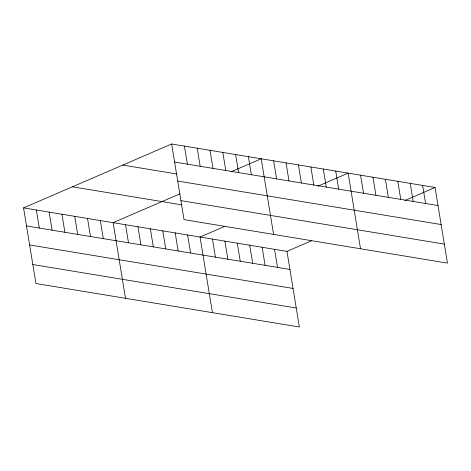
<?xml version="1.0" encoding="UTF-8"?>
<svg xmlns="http://www.w3.org/2000/svg" width="471" height="471" viewBox="0 0 471 471"><rect width="100%" height="100%" fill="white"/><g stroke="black" fill="none" stroke-linecap="round" stroke-linejoin="round"><path stroke-width="0.71" d="M23.55 207.888L286.974 251.373L299.356 327.009L35.937 283.524L23.55 207.888L171.644 143.991L435.063 187.476L447.45 263.112L184.026 219.627L171.644 143.991M179.869 193.869L113.111 222.671L125.498 298.308M230.984 171.815L261.205 158.774L273.592 234.411M224.479 226.48L200.04 237.025L212.427 312.662M317.913 186.169L348.134 173.128L360.521 248.765M286.974 251.373L311.408 240.828M404.842 200.516L435.063 187.476M174.6 162.053L438.024 205.539M122.772 165.074L176.796 173.993M177.714 181.052L441.133 224.537M180.917 200.628L444.341 244.113M72.422 186.799L181.989 204.891M26.506 225.95L289.93 269.436M29.62 244.949L293.039 288.435M32.823 264.525L296.247 308.01M422.646 185.427L425.601 203.49M410.229 183.378L413.185 201.435M397.807 181.323L400.768 199.386M385.39 179.274L388.345 197.337M372.973 177.226L375.929 195.288M360.55 175.177L363.512 193.24M335.717 171.073L338.673 189.136M323.3 169.024L326.256 187.087M310.878 166.975L313.839 185.038M298.461 164.927L301.416 182.989M286.044 162.878L289 180.935M273.622 160.823L276.583 178.886M274.552 249.324L277.513 267.387M248.411 156.66L251.367 174.723M262.135 247.275L265.091 265.332M235.618 154.553L238.573 172.61M249.718 245.22L252.674 263.283M222.824 152.439L225.78 170.502M237.296 243.171L240.257 261.234M210.025 150.326L212.986 168.388M224.879 241.123L227.834 259.185M212.462 239.074L215.418 257.137M197.231 148.212L200.187 166.275M184.438 146.104L187.393 164.161M187.623 234.97L190.584 253.033M175.206 232.921L178.162 250.984M162.789 230.872L165.745 248.935M150.367 228.824L153.328 246.886M137.95 226.775L140.906 244.832M125.533 224.72L128.489 242.783M100.317 220.558L103.279 238.62M87.524 218.45L90.479 236.507M74.73 216.336L77.686 234.399M61.937 214.223L64.892 232.285M49.137 212.109L52.098 230.172M36.344 210.001L39.305 228.058"/></g></svg>
